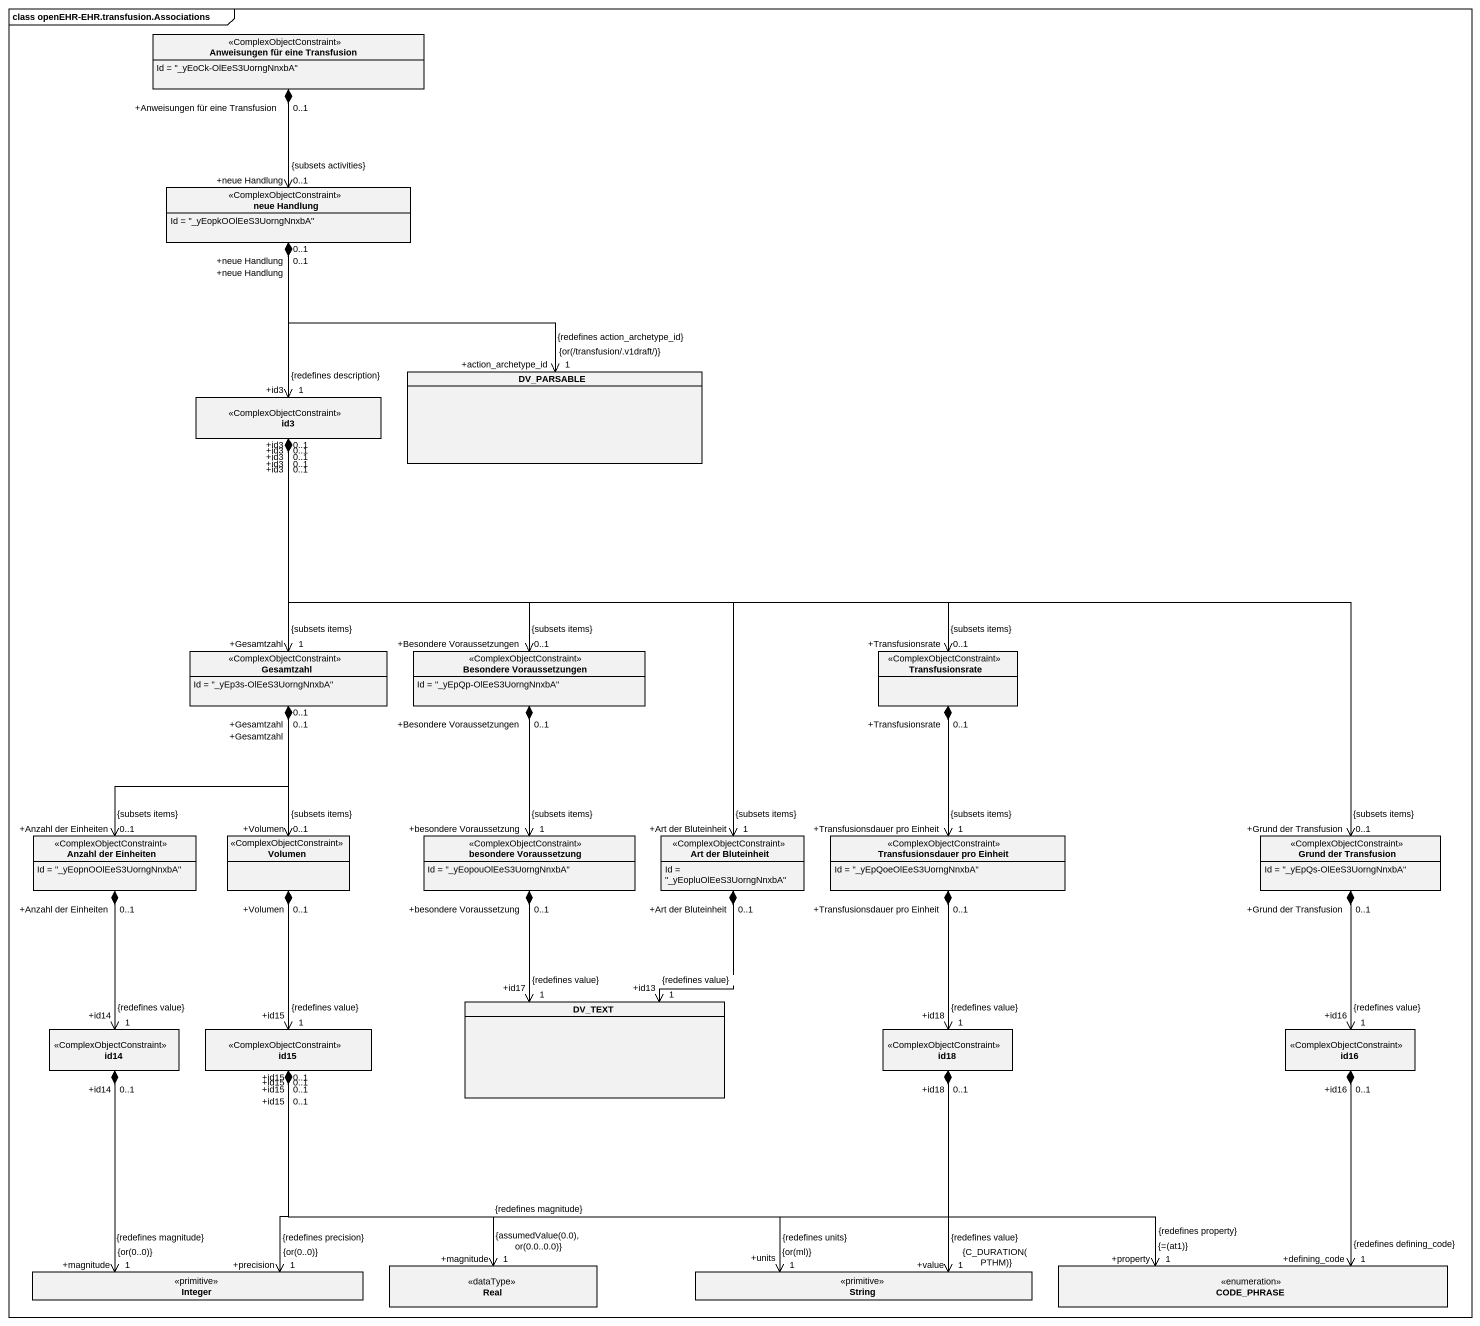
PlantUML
@startuml
mainframe class openEHR-EHR.transfusion.Associations
hide circle
hide empty members
class "Anweisungen für eine Transfusion" as Anweisungen_für_eine <<ComplexObjectConstraint>> {
  Id = "_yEoCk-OlEeS3UorngNnxbA"
}
class "neue Handlung" as neue_Handlung <<ComplexObjectConstraint>> {
  Id = "_yEopkOOlEeS3UorngNnxbA"
}
class DV_PARSABLE
class id3 <<ComplexObjectConstraint>>
class Gesamtzahl <<ComplexObjectConstraint>> {
  Id = "_yEp3s-OlEeS3UorngNnxbA"
}
class "Besondere Voraussetzungen" as Besondere_Voraussetzungen <<ComplexObjectConstraint>> {
  Id = "_yEpQp-OlEeS3UorngNnxbA"
}
class Transfusionsrate <<ComplexObjectConstraint>>
class "Anzahl der Einheiten" as Anzahl_der_Einheiten <<ComplexObjectConstraint>> {
  Id = "_yEopnOOlEeS3UorngNnxbA"
}
class Volumen <<ComplexObjectConstraint>>
class "besondere Voraussetzung" as besondere_Voraussetzung <<ComplexObjectConstraint>> {
  Id = "_yEopouOlEeS3UorngNnxbA"
}
class "Art der Bluteinheit" as Art_der_Bluteinheit <<ComplexObjectConstraint>> {
  Id = "_yEopluOlEeS3UorngNnxbA"
}
class "Transfusionsdauer pro Einheit" as Transfusionsdauer_pro <<ComplexObjectConstraint>> {
  Id = "_yEpQoeOlEeS3UorngNnxbA"
}
class "Grund der Transfusion" as Grund_der_Transfusion <<ComplexObjectConstraint>> {
  Id = "_yEpQs-OlEeS3UorngNnxbA"
}
class DV_TEXT
class id14 <<ComplexObjectConstraint>>
class id15 <<ComplexObjectConstraint>>
class id18 <<ComplexObjectConstraint>>
class id16 <<ComplexObjectConstraint>>
class Integer <<primitive>>
class Real <<dataType>>
class String <<primitive>>
enum CODE_PHRASE
Anweisungen_für_eine "+Anweisungen für eine Transfusion\n0..1" *--> "+neue Handlung\n0..1\n{subsets activities}" neue_Handlung
neue_Handlung "+neue Handlung\n0..1" *--> "+action_archetype_id\n1\n{or(/transfusion/.v1draft/)}\n{redefines action_archetype_id}" DV_PARSABLE
neue_Handlung "+neue Handlung\n0..1" *--> "+id3\n1\n{redefines description}" id3
id3 "+id3\n0..1" *--> "+Gesamtzahl\n1\n{subsets items}" Gesamtzahl
id3 "+id3\n0..1" *--> "+Besondere Voraussetzungen\n0..1\n{subsets items}" Besondere_Voraussetzungen
id3 "+id3\n0..1" *-right-> "+Transfusionsrate\n0..1\n{subsets items}" Transfusionsrate
id3 "+id3\n0..1" *--> "+Art der Bluteinheit\n1\n{subsets items}" Art_der_Bluteinheit
id3 "+id3\n0..1" *-right-> "+Grund der Transfusion\n0..1\n{subsets items}" Grund_der_Transfusion
Gesamtzahl "+Gesamtzahl\n0..1" *--> "+Anzahl der Einheiten\n0..1\n{subsets items}" Anzahl_der_Einheiten
Gesamtzahl "+Gesamtzahl\n0..1" *--> "+Volumen\n0..1\n{subsets items}" Volumen
Besondere_Voraussetzungen "+Besondere Voraussetzungen\n0..1" *--> "+besondere Voraussetzung\n1\n{subsets items}" besondere_Voraussetzung
Transfusionsrate "+Transfusionsrate\n0..1" *--> "+Transfusionsdauer pro Einheit\n1\n{subsets items}" Transfusionsdauer_pro
Anzahl_der_Einheiten "+Anzahl der Einheiten\n0..1" *--> "+id14\n1\n{redefines value}" id14
Volumen "+Volumen\n0..1" *--> "+id15\n1\n{redefines value}" id15
besondere_Voraussetzung "+besondere Voraussetzung\n0..1" *--> "+id17\n1\n{redefines value}" DV_TEXT
Art_der_Bluteinheit "+Art der Bluteinheit\n0..1" *--> "+id13\n1\n{redefines value}" DV_TEXT
Transfusionsdauer_pro "+Transfusionsdauer pro Einheit\n0..1" *--> "+id18\n1\n{redefines value}" id18
Grund_der_Transfusion "+Grund der Transfusion\n0..1" *--> "+id16\n1\n{redefines value}" id16
id14 "+id14\n0..1" *--> "+magnitude\n1\n{or(0..0)}\n{redefines magnitude}" Integer
id15 "+id15\n0..1" *--> "+precision\n1\n{or(0..0)}\n{redefines precision}" Integer
id15 "+id15\n0..1" *--> "+magnitude\n1\n{assumedValue(0.0), or(0.0..0.0)}\n{redefines magnitude}" Real
id15 "+id15\n0..1" *-right-> "+units\n1\n{or(ml)}\n{redefines units}" String
id15 "+id15\n0..1" *-right-> "+property\n1\n{=(at1)}\n{redefines property}" CODE_PHRASE
id18 "+id18\n0..1" *--> "+value\n1\n{C_DURATION(PTHM)}\n{redefines value}" String
id16 "+id16\n0..1" *--> "+defining_code\n1\n{redefines defining_code}" CODE_PHRASE
@enduml
